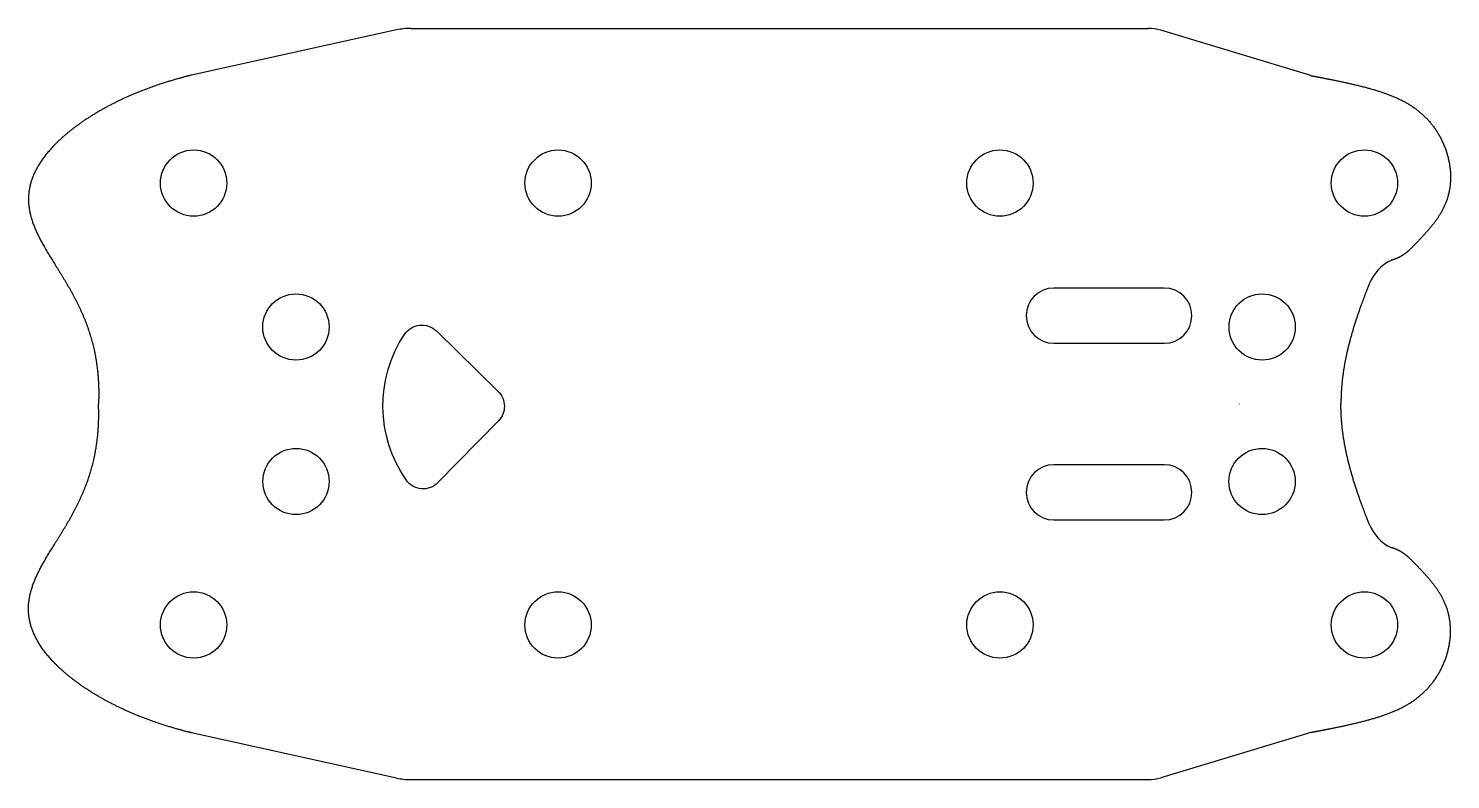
# Model space of a CAD drawing. Header units: millimetres. Extents: x -34 to 30.4, y -17 to 17.
import ezdxf

# ---------------------------------------------------------------- set-up
doc = ezdxf.new("R2010")
doc.units = ezdxf.units.MM
doc.layers.get('0').update_dxf_attribs({"linetype": 'CONTINUOUS'})

msp = doc.modelspace()

# ---------------------------------------------------------------- linework, layer by layer
for p, q in [((-17.319, 16.93), (-26.6, 14.884)), ((-16.673, 17), (16.704, 17)), ((24.066, 14.865), (17.283, 16.915)), ((20.83, 0.002), (20.83, -0.002)), ((-17.319, -16.93), (-26.6, -14.884)), ((24.066, -14.865), (17.283, -16.915)), ((-16.673, -17), (16.704, -17))]:
    msp.add_line(p, q)
for points in [[(17.438, 2.75, 1), (17.438, 5.25), (12.438, 5.25, 1), (12.438, 2.75)], [(-12.702, -0.763), (-15.439, -3.559, -0.471527), (-16.887, -3.436, -0.305916), (-16.957, 3.152, -0.471527), (-15.512, 3.306), (-12.716, 0.569, -0.414214)], [(17.438, -2.75), (12.438, -2.75, 1), (12.438, -5.25), (17.438, -5.25, 1)]]:
    msp.add_lwpolyline(points, format="xyb", close=True)
for centre in [(-26.501, 9.999), (-10.001, 9.999), (9.999, 9.999), (26.499, 10), (-21.869, 3.486), (21.869, 3.486), (-21.866, -3.509), (21.866, -3.509), (-26.501, -10.001), (-10.001, -10.001), (9.999, -10.001), (26.499, -10)]:
    msp.add_circle(centre, 1.5)
for centre, radius, start, end in [((-16.673, 14), 3, 90, 102.42852), ((16.704, 15), 2, 73.18958, 90), ((28.576, 4.701), 2, 115.75241, 158.18624), ((28.576, -4.701), 2, 201.81376, 244.24759), ((-16.673, -14), 3, 257.57148, 270), ((16.704, -15), 2, 270, 286.81042)]:
    msp.add_arc(centre, radius, start, end)
for points, knots in [([(-26.6, 14.884), (-26.744, 14.849), (-27.128, 14.751), (-27.742, 14.577), (-28.564, 14.304), (-29.566, 13.899), (-30.588, 13.388), (-31.529, 12.812), (-32.368, 12.173), (-33.075, 11.48), (-33.611, 10.748), (-33.939, 9.987), (-34.035, 9.211), (-33.9, 8.426), (-33.568, 7.631), (-33.099, 6.82), (-32.563, 5.983), (-32.03, 5.109), (-31.558, 4.191), (-31.182, 3.224), (-30.922, 2.206), (-30.814, 1.349), (-30.789, 0.684), (-30.797, 0.23), (-30.808, 0)], [0.0203904, 0.0203904, 0.0203904, 0.0203904, 0.0203904, 0.0203904, 0.05, 0.1, 0.15, 0.2, 0.25, 0.3, 0.35, 0.4, 0.45, 0.5, 0.55, 0.6, 0.65, 0.7, 0.75, 0.8, 0.85, 0.9, 0.95, 1, 1, 1, 1, 1, 1]), ([(24.066, 14.865), (24.182, 14.843), (24.429, 14.797), (24.805, 14.724), (25.308, 14.623), (25.93, 14.489), (26.555, 14.339), (27.16, 14.168), (27.741, 13.965), (28.291, 13.713), (28.802, 13.399), (29.265, 13.009), (29.669, 12.539), (30.001, 11.993), (30.246, 11.389), (30.39, 10.757), (30.424, 10.126), (30.343, 9.528), (30.157, 8.984), (29.89, 8.504), (29.575, 8.083), (29.249, 7.712), (28.941, 7.381), (28.659, 7.085), (28.385, 6.828), (28.145, 6.665), (27.938, 6.572), (27.786, 6.523), (27.707, 6.503)], [0.0447915, 0.0447915, 0.0447915, 0.0447915, 0.0447915, 0.0447915, 0.08, 0.12, 0.16, 0.2, 0.24, 0.28, 0.32, 0.36, 0.4, 0.44, 0.48, 0.52, 0.56, 0.6, 0.64, 0.68, 0.72, 0.76, 0.8, 0.84, 0.88, 0.92, 0.96, 1, 1, 1, 1, 1, 1]), ([(26.719, 5.444), (26.668, 5.317), (26.562, 5.047), (26.406, 4.64), (26.213, 4.103), (25.999, 3.45), (25.816, 2.807), (25.669, 2.192), (25.559, 1.605), (25.484, 1.044), (25.45, 0.615), (25.438, 0.303), (25.436, 0.1), (25.437, 0)], [0.1119937, 0.1119937, 0.1119937, 0.1119937, 0.1119937, 0.1119937, 0.2, 0.3, 0.4, 0.5, 0.6, 0.7, 0.8, 0.9, 1, 1, 1, 1, 1, 1]), ([(-26.6, -14.884), (-26.744, -14.849), (-27.128, -14.751), (-27.742, -14.577), (-28.564, -14.304), (-29.566, -13.899), (-30.588, -13.388), (-31.529, -12.812), (-32.368, -12.173), (-33.075, -11.48), (-33.611, -10.748), (-33.939, -9.987), (-34.035, -9.211), (-33.9, -8.426), (-33.568, -7.631), (-33.099, -6.82), (-32.563, -5.983), (-32.03, -5.109), (-31.558, -4.191), (-31.182, -3.224), (-30.922, -2.206), (-30.814, -1.349), (-30.789, -0.684), (-30.797, -0.23), (-30.808, 0)], [0.0203904, 0.0203904, 0.0203904, 0.0203904, 0.0203904, 0.0203904, 0.05, 0.1, 0.15, 0.2, 0.25, 0.3, 0.35, 0.4, 0.45, 0.5, 0.55, 0.6, 0.65, 0.7, 0.75, 0.8, 0.85, 0.9, 0.95, 1, 1, 1, 1, 1, 1]), ([(26.719, -5.444), (26.668, -5.317), (26.562, -5.047), (26.406, -4.64), (26.213, -4.103), (25.999, -3.45), (25.816, -2.807), (25.669, -2.192), (25.559, -1.605), (25.484, -1.044), (25.45, -0.615), (25.438, -0.303), (25.436, -0.1), (25.437, 0)], [0.1119937, 0.1119937, 0.1119937, 0.1119937, 0.1119937, 0.1119937, 0.2, 0.3, 0.4, 0.5, 0.6, 0.7, 0.8, 0.9, 1, 1, 1, 1, 1, 1]), ([(24.066, -14.865), (24.182, -14.843), (24.429, -14.797), (24.805, -14.724), (25.308, -14.623), (25.93, -14.489), (26.555, -14.339), (27.16, -14.168), (27.741, -13.965), (28.291, -13.713), (28.802, -13.399), (29.265, -13.009), (29.669, -12.539), (30.001, -11.993), (30.246, -11.389), (30.39, -10.757), (30.424, -10.126), (30.343, -9.528), (30.157, -8.984), (29.89, -8.504), (29.575, -8.083), (29.249, -7.712), (28.941, -7.381), (28.659, -7.085), (28.385, -6.828), (28.145, -6.665), (27.938, -6.572), (27.786, -6.523), (27.707, -6.503)], [0.0447915, 0.0447915, 0.0447915, 0.0447915, 0.0447915, 0.0447915, 0.08, 0.12, 0.16, 0.2, 0.24, 0.28, 0.32, 0.36, 0.4, 0.44, 0.48, 0.52, 0.56, 0.6, 0.64, 0.68, 0.72, 0.76, 0.8, 0.84, 0.88, 0.92, 0.96, 1, 1, 1, 1, 1, 1])]:
    msp.add_open_spline(points, degree=5, knots=knots)
msp.add_open_spline([(25.436, 0), (25.436, 0.002), (25.436, 0.005), (25.436, 0.007), (25.436, 0.01), (25.437, 0.012)], degree=5)

doc.saveas('drawing.dxf')
